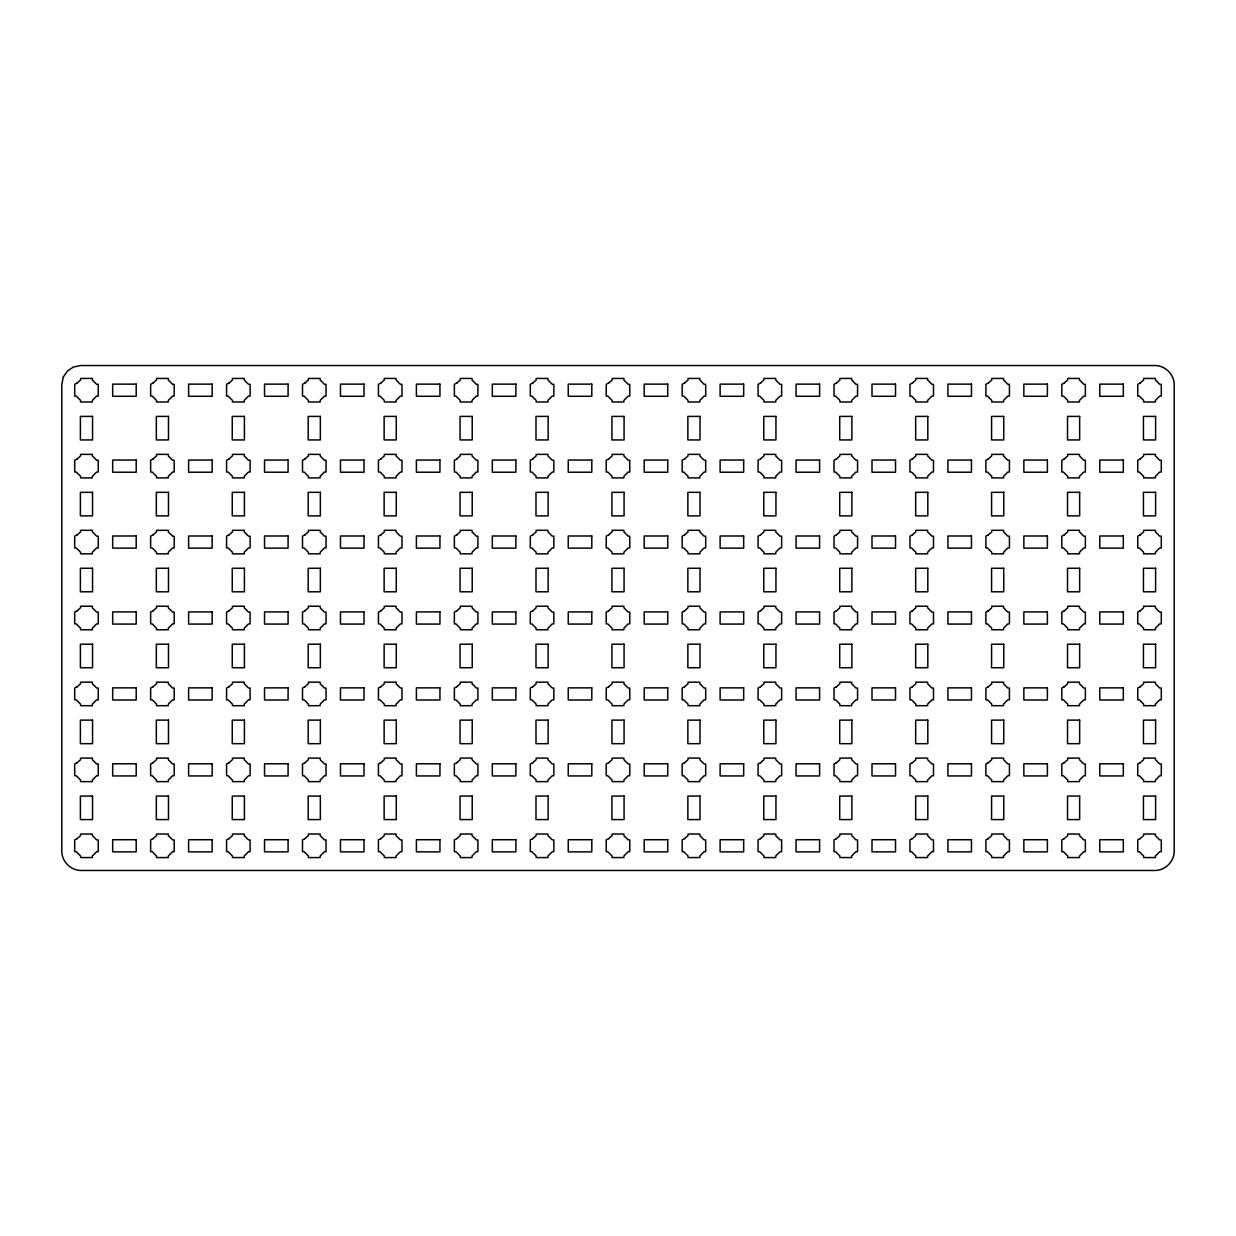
<?xml version="1.0" encoding="UTF-8"?>
<svg xmlns="http://www.w3.org/2000/svg" width="1236" height="1236" viewBox="0 0 1236 1236"><rect width="100%" height="100%" fill="white"/><g stroke="black" fill="none" stroke-linecap="round" stroke-linejoin="round"><path stroke-width="1.5" d="M63.299 377.119L61.8 384.504L61.8 851.496C62.001 861.693 70.576 870.268 80.788 870.468L1155.212 870.468C1165.424 870.268 1173.999 861.693 1174.2 851.496L1174.2 384.504C1173.999 374.307 1165.424 365.732 1155.212 365.532L80.788 365.532L73.388 367.015L67.362 371.094L63.299 377.119M77.142 383.036L74.701 384.319L74.701 396.092L76.277 396.092L80.587 400.402L80.587 401.978L92.36 401.978L92.36 400.402L96.671 396.092L98.247 396.092L98.247 384.319L96.671 384.319L92.36 380.008L92.36 378.432L80.587 378.432L80.587 380.008L77.142 383.036M77.142 458.973L74.701 460.255L74.701 472.028L76.277 472.028L80.587 476.323L80.587 477.899L92.36 477.899L92.36 476.323L96.671 472.028L98.247 472.028L98.247 460.255L96.671 460.255L92.36 455.945L92.36 454.369L80.587 454.369L80.587 455.945L77.142 458.973M153.079 383.036L150.637 384.319L150.637 396.092L152.213 396.092L156.524 400.402L156.524 401.978L168.297 401.978L168.297 400.402L172.607 396.092L174.183 396.092L174.183 384.319L172.607 384.319L168.297 380.008L168.297 378.432L156.524 378.432L156.524 380.008L153.079 383.036M77.142 534.894L74.701 536.177L74.701 547.95L76.277 547.95L80.587 552.26L80.587 553.836L92.36 553.836L92.36 552.26L96.671 547.95L98.247 547.95L98.247 536.177L96.671 536.177L92.36 531.882L92.36 530.306L80.587 530.306L80.587 531.882L77.142 534.894M153.079 458.973L150.637 460.255L150.637 472.028L152.213 472.028L156.524 476.323L156.524 477.899L168.297 477.899L168.297 476.323L172.607 472.028L174.183 472.028L174.183 460.255L172.607 460.255L168.297 455.945L168.297 454.369L156.524 454.369L156.524 455.945L153.079 458.973M229 383.036L226.574 384.319L226.574 396.092L228.15 396.092L232.461 400.402L232.461 401.978L244.234 401.978L244.234 400.402L248.529 396.092L250.105 396.092L250.105 384.319L248.529 384.319L244.234 380.008L244.234 378.432L232.461 378.432L232.461 380.008L229 383.036M77.142 610.831L74.701 612.114L74.701 623.886L76.277 623.886L80.587 628.197L80.587 629.773L92.36 629.773L92.36 628.197L96.671 623.886L98.247 623.886L98.247 612.114L96.671 612.114L92.36 607.803L92.36 606.227L80.587 606.227L80.587 607.803L77.142 610.831M153.079 534.894L150.637 536.177L150.637 547.95L152.213 547.95L156.524 552.26L156.524 553.836L168.297 553.836L168.297 552.26L172.607 547.95L174.183 547.95L174.183 536.177L172.607 536.177L168.297 531.882L168.297 530.306L156.524 530.306L156.524 531.882L153.079 534.894M229 458.973L226.574 460.255L226.574 472.028L228.15 472.028L232.461 476.323L232.461 477.899L244.234 477.899L244.234 476.323L248.529 472.028L250.105 472.028L250.105 460.255L248.529 460.255L244.234 455.945L244.234 454.369L232.461 454.369L232.461 455.945L229 458.973M77.142 686.768L74.701 688.05L74.701 699.823L76.277 699.823L80.587 704.118L80.587 705.694L92.36 705.694L92.36 704.118L96.671 699.823L98.247 699.823L98.247 688.05L96.671 688.05L92.36 683.74L92.36 682.164L80.587 682.164L80.587 683.74L77.142 686.768M304.937 383.036L302.511 384.319L302.511 396.092L304.071 396.092L308.382 400.402L308.382 401.978L320.155 401.978L320.155 400.402L324.465 396.092L326.041 396.092L326.041 384.319L324.465 384.319L320.155 380.008L320.155 378.432L308.382 378.432L308.382 380.008L304.937 383.036M153.079 610.831L150.637 612.114L150.637 623.886L152.213 623.886L156.524 628.197L156.524 629.773L168.297 629.773L168.297 628.197L172.607 623.886L174.183 623.886L174.183 612.114L172.607 612.114L168.297 607.803L168.297 606.227L156.524 606.227L156.524 607.803L153.079 610.831M229 534.894L226.574 536.177L226.574 547.95L228.15 547.95L232.461 552.26L232.461 553.836L244.234 553.836L244.234 552.26L248.529 547.95L250.105 547.95L250.105 536.177L248.529 536.177L244.234 531.882L244.234 530.306L232.461 530.306L232.461 531.882L229 534.894M77.142 762.705L74.701 763.972L74.701 775.745L76.277 775.745L80.587 780.055L80.587 781.631L92.36 781.631L92.36 780.055L96.671 775.745L98.247 775.745L98.247 763.972L96.671 763.972L92.36 759.676L92.36 758.101L80.587 758.101L80.587 759.676L77.142 762.705M304.937 458.973L302.511 460.255L302.511 472.028L304.071 472.028L308.382 476.323L308.382 477.899L320.155 477.899L320.155 476.323L324.465 472.028L326.041 472.028L326.041 460.255L324.465 460.255L320.155 455.945L320.155 454.369L308.382 454.369L308.382 455.945L304.937 458.973M153.079 686.768L150.637 688.05L150.637 699.823L152.213 699.823L156.524 704.118L156.524 705.694L168.297 705.694L168.297 704.118L172.607 699.823L174.183 699.823L174.183 688.05L172.607 688.05L168.297 683.74L168.297 682.164L156.524 682.164L156.524 683.74L153.079 686.768M380.873 383.036L378.432 384.319L378.432 396.092L380.008 396.092L384.319 400.402L384.319 401.978L396.092 401.978L396.092 400.402L400.402 396.092L401.978 396.092L401.978 384.319L400.402 384.319L396.092 380.008L396.092 378.432L384.319 378.432L384.319 380.008L380.873 383.036M229 610.831L226.574 612.114L226.574 623.886L228.15 623.886L232.461 628.197L232.461 629.773L244.234 629.773L244.234 628.197L248.529 623.886L250.105 623.886L250.105 612.114L248.529 612.114L244.234 607.803L244.234 606.227L232.461 606.227L232.461 607.803L229 610.831M77.142 838.626L74.701 839.908L74.701 851.681L76.277 851.681L80.587 855.992L80.587 857.568L92.36 857.568L92.36 855.992L96.671 851.681L98.247 851.681L98.247 839.908L96.671 839.908L92.36 835.598L92.36 834.022L80.587 834.022L80.587 835.598L77.142 838.626M304.937 534.894L302.511 536.177L302.511 547.95L304.071 547.95L308.382 552.26L308.382 553.836L320.155 553.836L320.155 552.26L324.465 547.95L326.041 547.95L326.041 536.177L324.465 536.177L320.155 531.882L320.155 530.306L308.382 530.306L308.382 531.882L304.937 534.894M153.079 762.705L150.637 763.972L150.637 775.745L152.213 775.745L156.524 780.055L156.524 781.631L168.297 781.631L168.297 780.055L172.607 775.745L174.183 775.745L174.183 763.972L172.607 763.972L168.297 759.676L168.297 758.101L156.524 758.101L156.524 759.676L153.079 762.705M380.873 458.973L378.432 460.255L378.432 472.028L380.008 472.028L384.319 476.323L384.319 477.899L396.092 477.899L396.092 476.323L400.402 472.028L401.978 472.028L401.978 460.255L400.402 460.255L396.092 455.945L396.092 454.369L384.319 454.369L384.319 455.945L380.873 458.973M229 686.768L226.574 688.05L226.574 699.823L228.15 699.823L232.461 704.118L232.461 705.694L244.234 705.694L244.234 704.118L248.529 699.823L250.105 699.823L250.105 688.05L248.529 688.05L244.234 683.74L244.234 682.164L232.461 682.164L232.461 683.74L229 686.768M456.795 383.036L454.369 384.319L454.369 396.092L455.945 396.092L460.255 400.402L460.255 401.978L472.028 401.978L472.028 400.402L476.323 396.092L477.899 396.092L477.899 384.319L476.323 384.319L472.028 380.008L472.028 378.432L460.255 378.432L460.255 380.008L456.795 383.036M304.937 610.831L302.511 612.114L302.511 623.886L304.071 623.886L308.382 628.197L308.382 629.773L320.155 629.773L320.155 628.197L324.465 623.886L326.041 623.886L326.041 612.114L324.465 612.114L320.155 607.803L320.155 606.227L308.382 606.227L308.382 607.803L304.937 610.831M153.079 838.626L150.637 839.908L150.637 851.681L152.213 851.681L156.524 855.992L156.524 857.568L168.297 857.568L168.297 855.992L172.607 851.681L174.183 851.681L174.183 839.908L172.607 839.908L168.297 835.598L168.297 834.022L156.524 834.022L156.524 835.598L153.079 838.626M380.873 534.894L378.432 536.177L378.432 547.95L380.008 547.95L384.319 552.26L384.319 553.836L396.092 553.836L396.092 552.26L400.402 547.95L401.978 547.95L401.978 536.177L400.402 536.177L396.092 531.882L396.092 530.306L384.319 530.306L384.319 531.882L380.873 534.894M229 762.705L226.574 763.972L226.574 775.745L228.15 775.745L232.461 780.055L232.461 781.631L244.234 781.631L244.234 780.055L248.529 775.745L250.105 775.745L250.105 763.972L248.529 763.972L244.234 759.676L244.234 758.101L232.461 758.101L232.461 759.676L229 762.705M456.795 458.973L454.369 460.255L454.369 472.028L455.945 472.028L460.255 476.323L460.255 477.899L472.028 477.899L472.028 476.323L476.323 472.028L477.899 472.028L477.899 460.255L476.323 460.255L472.028 455.945L472.028 454.369L460.255 454.369L460.255 455.945L456.795 458.973M304.937 686.768L302.511 688.05L302.511 699.823L304.071 699.823L308.382 704.118L308.382 705.694L320.155 705.694L320.155 704.118L324.465 699.823L326.041 699.823L326.041 688.05L324.465 688.05L320.155 683.74L320.155 682.164L308.382 682.164L308.382 683.74L304.937 686.768M532.731 383.036L530.306 384.319L530.306 396.092L531.882 396.092L536.177 400.402L536.177 401.978L547.95 401.978L547.95 400.402L552.26 396.092L553.836 396.092L553.836 384.319L552.26 384.319L547.95 380.008L547.95 378.432L536.177 378.432L536.177 380.008L532.731 383.036M380.873 610.831L378.432 612.114L378.432 623.886L380.008 623.886L384.319 628.197L384.319 629.773L396.092 629.773L396.092 628.197L400.402 623.886L401.978 623.886L401.978 612.114L400.402 612.114L396.092 607.803L396.092 606.227L384.319 606.227L384.319 607.803L380.873 610.831M229 838.626L226.574 839.908L226.574 851.681L228.15 851.681L232.461 855.992L232.461 857.568L244.234 857.568L244.234 855.992L248.529 851.681L250.105 851.681L250.105 839.908L248.529 839.908L244.234 835.598L244.234 834.022L232.461 834.022L232.461 835.598L229 838.626M456.795 534.894L454.369 536.177L454.369 547.95L455.945 547.95L460.255 552.26L460.255 553.836L472.028 553.836L472.028 552.26L476.323 547.95L477.899 547.95L477.899 536.177L476.323 536.177L472.028 531.882L472.028 530.306L460.255 530.306L460.255 531.882L456.795 534.894M304.937 762.705L302.511 763.972L302.511 775.745L304.071 775.745L308.382 780.055L308.382 781.631L320.155 781.631L320.155 780.055L324.465 775.745L326.041 775.745L326.041 763.972L324.465 763.972L320.155 759.676L320.155 758.101L308.382 758.101L308.382 759.676L304.937 762.705M532.731 458.973L530.306 460.255L530.306 472.028L531.882 472.028L536.177 476.323L536.177 477.899L547.95 477.899L547.95 476.323L552.26 472.028L553.836 472.028L553.836 460.255L552.26 460.255L547.95 455.945L547.95 454.369L536.177 454.369L536.177 455.945L532.731 458.973M380.873 686.768L378.432 688.05L378.432 699.823L380.008 699.823L384.319 704.118L384.319 705.694L396.092 705.694L396.092 704.118L400.402 699.823L401.978 699.823L401.978 688.05L400.402 688.05L396.092 683.74L396.092 682.164L384.319 682.164L384.319 683.74L380.873 686.768M608.668 383.036L606.227 384.319L606.227 396.092L607.803 396.092L612.114 400.402L612.114 401.978L623.886 401.978L623.886 400.402L628.197 396.092L629.773 396.092L629.773 384.319L628.197 384.319L623.886 380.008L623.886 378.432L612.114 378.432L612.114 380.008L608.668 383.036M456.795 610.831L454.369 612.114L454.369 623.886L455.945 623.886L460.255 628.197L460.255 629.773L472.028 629.773L472.028 628.197L476.323 623.886L477.899 623.886L477.899 612.114L476.323 612.114L472.028 607.803L472.028 606.227L460.255 606.227L460.255 607.803L456.795 610.831M304.937 838.626L302.511 839.908L302.511 851.681L304.071 851.681L308.382 855.992L308.382 857.568L320.155 857.568L320.155 855.992L324.465 851.681L326.041 851.681L326.041 839.908L324.465 839.908L320.155 835.598L320.155 834.022L308.382 834.022L308.382 835.598L304.937 838.626M532.731 534.894L530.306 536.177L530.306 547.95L531.882 547.95L536.177 552.26L536.177 553.836L547.95 553.836L547.95 552.26L552.26 547.95L553.836 547.95L553.836 536.177L552.26 536.177L547.95 531.882L547.95 530.306L536.177 530.306L536.177 531.882L532.731 534.894M380.873 762.705L378.432 763.972L378.432 775.745L380.008 775.745L384.319 780.055L384.319 781.631L396.092 781.631L396.092 780.055L400.402 775.745L401.978 775.745L401.978 763.972L400.402 763.972L396.092 759.676L396.092 758.101L384.319 758.101L384.319 759.676L380.873 762.705M608.668 458.973L606.227 460.255L606.227 472.028L607.803 472.028L612.114 476.323L612.114 477.899L623.886 477.899L623.886 476.323L628.197 472.028L629.773 472.028L629.773 460.255L628.197 460.255L623.886 455.945L623.886 454.369L612.114 454.369L612.114 455.945L608.668 458.973M456.795 686.768L454.369 688.05L454.369 699.823L455.945 699.823L460.255 704.118L460.255 705.694L472.028 705.694L472.028 704.118L476.323 699.823L477.899 699.823L477.899 688.05L476.323 688.05L472.028 683.74L472.028 682.164L460.255 682.164L460.255 683.74L456.795 686.768M684.59 383.036L682.164 384.319L682.164 396.092L683.74 396.092L688.05 400.402L688.05 401.978L699.823 401.978L699.823 400.402L704.118 396.092L705.694 396.092L705.694 384.319L704.118 384.319L699.823 380.008L699.823 378.432L688.05 378.432L688.05 380.008L684.59 383.036M532.731 610.831L530.306 612.114L530.306 623.886L531.882 623.886L536.177 628.197L536.177 629.773L547.95 629.773L547.95 628.197L552.26 623.886L553.836 623.886L553.836 612.114L552.26 612.114L547.95 607.803L547.95 606.227L536.177 606.227L536.177 607.803L532.731 610.831M380.873 838.626L378.432 839.908L378.432 851.681L380.008 851.681L384.319 855.992L384.319 857.568L396.092 857.568L396.092 855.992L400.402 851.681L401.978 851.681L401.978 839.908L400.402 839.908L396.092 835.598L396.092 834.022L384.319 834.022L384.319 835.598L380.873 838.626M608.668 534.894L606.227 536.177L606.227 547.95L607.803 547.95L612.114 552.26L612.114 553.836L623.886 553.836L623.886 552.26L628.197 547.95L629.773 547.95L629.773 536.177L628.197 536.177L623.886 531.882L623.886 530.306L612.114 530.306L612.114 531.882L608.668 534.894M456.795 762.705L454.369 763.972L454.369 775.745L455.945 775.745L460.255 780.055L460.255 781.631L472.028 781.631L472.028 780.055L476.323 775.745L477.899 775.745L477.899 763.972L476.323 763.972L472.028 759.676L472.028 758.101L460.255 758.101L460.255 759.676L456.795 762.705M684.59 458.973L682.164 460.255L682.164 472.028L683.74 472.028L688.05 476.323L688.05 477.899L699.823 477.899L699.823 476.323L704.118 472.028L705.694 472.028L705.694 460.255L704.118 460.255L699.823 455.945L699.823 454.369L688.05 454.369L688.05 455.945L684.59 458.973M532.731 686.768L530.306 688.05L530.306 699.823L531.882 699.823L536.177 704.118L536.177 705.694L547.95 705.694L547.95 704.118L552.26 699.823L553.836 699.823L553.836 688.05L552.26 688.05L547.95 683.74L547.95 682.164L536.177 682.164L536.177 683.74L532.731 686.768M760.526 383.036L758.101 384.319L758.101 396.092L759.676 396.092L763.972 400.402L763.972 401.978L775.745 401.978L775.745 400.402L780.055 396.092L781.631 396.092L781.631 384.319L780.055 384.319L775.745 380.008L775.745 378.432L763.972 378.432L763.972 380.008L760.526 383.036M608.668 610.831L606.227 612.114L606.227 623.886L607.803 623.886L612.114 628.197L612.114 629.773L623.886 629.773L623.886 628.197L628.197 623.886L629.773 623.886L629.773 612.114L628.197 612.114L623.886 607.803L623.886 606.227L612.114 606.227L612.114 607.803L608.668 610.831M456.795 838.626L454.369 839.908L454.369 851.681L455.945 851.681L460.255 855.992L460.255 857.568L472.028 857.568L472.028 855.992L476.323 851.681L477.899 851.681L477.899 839.908L476.323 839.908L472.028 835.598L472.028 834.022L460.255 834.022L460.255 835.598L456.795 838.626M684.59 534.894L682.164 536.177L682.164 547.95L683.74 547.95L688.05 552.26L688.05 553.836L699.823 553.836L699.823 552.26L704.118 547.95L705.694 547.95L705.694 536.177L704.118 536.177L699.823 531.882L699.823 530.306L688.05 530.306L688.05 531.882L684.59 534.894M532.731 762.705L530.306 763.972L530.306 775.745L531.882 775.745L536.177 780.055L536.177 781.631L547.95 781.631L547.95 780.055L552.26 775.745L553.836 775.745L553.836 763.972L552.26 763.972L547.95 759.676L547.95 758.101L536.177 758.101L536.177 759.676L532.731 762.705M760.526 458.973L758.101 460.255L758.101 472.028L759.676 472.028L763.972 476.323L763.972 477.899L775.745 477.899L775.745 476.323L780.055 472.028L781.631 472.028L781.631 460.255L780.055 460.255L775.745 455.945L775.745 454.369L763.972 454.369L763.972 455.945L760.526 458.973M608.668 686.768L606.227 688.05L606.227 699.823L607.803 699.823L612.114 704.118L612.114 705.694L623.886 705.694L623.886 704.118L628.197 699.823L629.773 699.823L629.773 688.05L628.197 688.05L623.886 683.74L623.886 682.164L612.114 682.164L612.114 683.74L608.668 686.768M836.463 383.036L834.022 384.319L834.022 396.092L835.598 396.092L839.908 400.402L839.908 401.978L851.681 401.978L851.681 400.402L855.992 396.092L857.568 396.092L857.568 384.319L855.992 384.319L851.681 380.008L851.681 378.432L839.908 378.432L839.908 380.008L836.463 383.036M684.59 610.831L682.164 612.114L682.164 623.886L683.74 623.886L688.05 628.197L688.05 629.773L699.823 629.773L699.823 628.197L704.118 623.886L705.694 623.886L705.694 612.114L704.118 612.114L699.823 607.803L699.823 606.227L688.05 606.227L688.05 607.803L684.59 610.831M532.731 838.626L530.306 839.908L530.306 851.681L531.882 851.681L536.177 855.992L536.177 857.568L547.95 857.568L547.95 855.992L552.26 851.681L553.836 851.681L553.836 839.908L552.26 839.908L547.95 835.598L547.95 834.022L536.177 834.022L536.177 835.598L532.731 838.626M760.526 534.894L758.101 536.177L758.101 547.95L759.676 547.95L763.972 552.26L763.972 553.836L775.745 553.836L775.745 552.26L780.055 547.95L781.631 547.95L781.631 536.177L780.055 536.177L775.745 531.882L775.745 530.306L763.972 530.306L763.972 531.882L760.526 534.894M608.668 762.705L606.227 763.972L606.227 775.745L607.803 775.745L612.114 780.055L612.114 781.631L623.886 781.631L623.886 780.055L628.197 775.745L629.773 775.745L629.773 763.972L628.197 763.972L623.886 759.676L623.886 758.101L612.114 758.101L612.114 759.676L608.668 762.705M836.463 458.973L834.022 460.255L834.022 472.028L835.598 472.028L839.908 476.323L839.908 477.899L851.681 477.899L851.681 476.323L855.992 472.028L857.568 472.028L857.568 460.255L855.992 460.255L851.681 455.945L851.681 454.369L839.908 454.369L839.908 455.945L836.463 458.973M684.59 686.768L682.164 688.05L682.164 699.823L683.74 699.823L688.05 704.118L688.05 705.694L699.823 705.694L699.823 704.118L704.118 699.823L705.694 699.823L705.694 688.05L704.118 688.05L699.823 683.74L699.823 682.164L688.05 682.164L688.05 683.74L684.59 686.768M912.384 383.036L909.959 384.319L909.959 396.092L911.535 396.092L915.845 400.402L915.845 401.978L927.618 401.978L927.618 400.402L931.929 396.092L933.489 396.092L933.489 384.319L931.929 384.319L927.618 380.008L927.618 378.432L915.845 378.432L915.845 380.008L912.384 383.036M760.526 610.831L758.101 612.114L758.101 623.886L759.676 623.886L763.972 628.197L763.972 629.773L775.745 629.773L775.745 628.197L780.055 623.886L781.631 623.886L781.631 612.114L780.055 612.114L775.745 607.803L775.745 606.227L763.972 606.227L763.972 607.803L760.526 610.831M608.668 838.626L606.227 839.908L606.227 851.681L607.803 851.681L612.114 855.992L612.114 857.568L623.886 857.568L623.886 855.992L628.197 851.681L629.773 851.681L629.773 839.908L628.197 839.908L623.886 835.598L623.886 834.022L612.114 834.022L612.114 835.598L608.668 838.626M836.463 534.894L834.022 536.177L834.022 547.95L835.598 547.95L839.908 552.26L839.908 553.836L851.681 553.836L851.681 552.26L855.992 547.95L857.568 547.95L857.568 536.177L855.992 536.177L851.681 531.882L851.681 530.306L839.908 530.306L839.908 531.882L836.463 534.894M684.59 762.705L682.164 763.972L682.164 775.745L683.74 775.745L688.05 780.055L688.05 781.631L699.823 781.631L699.823 780.055L704.118 775.745L705.694 775.745L705.694 763.972L704.118 763.972L699.823 759.676L699.823 758.101L688.05 758.101L688.05 759.676L684.59 762.705M912.384 458.973L909.959 460.255L909.959 472.028L911.535 472.028L915.845 476.323L915.845 477.899L927.618 477.899L927.618 476.323L931.929 472.028L933.489 472.028L933.489 460.255L931.929 460.255L927.618 455.945L927.618 454.369L915.845 454.369L915.845 455.945L912.384 458.973M760.526 686.768L758.101 688.05L758.101 699.823L759.676 699.823L763.972 704.118L763.972 705.694L775.745 705.694L775.745 704.118L780.055 699.823L781.631 699.823L781.631 688.05L780.055 688.05L775.745 683.74L775.745 682.164L763.972 682.164L763.972 683.74L760.526 686.768M988.321 383.036L985.895 384.319L985.895 396.092L987.471 396.092L991.766 400.402L991.766 401.978L1003.539 401.978L1003.539 400.402L1007.85 396.092L1009.426 396.092L1009.426 384.319L1007.85 384.319L1003.539 380.008L1003.539 378.432L991.766 378.432L991.766 380.008L988.321 383.036M836.463 610.831L834.022 612.114L834.022 623.886L835.598 623.886L839.908 628.197L839.908 629.773L851.681 629.773L851.681 628.197L855.992 623.886L857.568 623.886L857.568 612.114L855.992 612.114L851.681 607.803L851.681 606.227L839.908 606.227L839.908 607.803L836.463 610.831M684.59 838.626L682.164 839.908L682.164 851.681L683.74 851.681L688.05 855.992L688.05 857.568L699.823 857.568L699.823 855.992L704.118 851.681L705.694 851.681L705.694 839.908L704.118 839.908L699.823 835.598L699.823 834.022L688.05 834.022L688.05 835.598L684.59 838.626M912.384 534.894L909.959 536.177L909.959 547.95L911.535 547.95L915.845 552.26L915.845 553.836L927.618 553.836L927.618 552.26L931.929 547.95L933.489 547.95L933.489 536.177L931.929 536.177L927.618 531.882L927.618 530.306L915.845 530.306L915.845 531.882L912.384 534.894M760.526 762.705L758.101 763.972L758.101 775.745L759.676 775.745L763.972 780.055L763.972 781.631L775.745 781.631L775.745 780.055L780.055 775.745L781.631 775.745L781.631 763.972L780.055 763.972L775.745 759.676L775.745 758.101L763.972 758.101L763.972 759.676L760.526 762.705M988.321 458.973L985.895 460.255L985.895 472.028L987.471 472.028L991.766 476.323L991.766 477.899L1003.539 477.899L1003.539 476.323L1007.85 472.028L1009.426 472.028L1009.426 460.255L1007.85 460.255L1003.539 455.945L1003.539 454.369L991.766 454.369L991.766 455.945L988.321 458.973M836.463 686.768L834.022 688.05L834.022 699.823L835.598 699.823L839.908 704.118L839.908 705.694L851.681 705.694L851.681 704.118L855.992 699.823L857.568 699.823L857.568 688.05L855.992 688.05L851.681 683.74L851.681 682.164L839.908 682.164L839.908 683.74L836.463 686.768M1064.258 383.036L1061.817 384.319L1061.817 396.092L1063.393 396.092L1067.703 400.402L1067.703 401.978L1079.476 401.978L1079.476 400.402L1083.787 396.092L1085.362 396.092L1085.362 384.319L1083.787 384.319L1079.476 380.008L1079.476 378.432L1067.703 378.432L1067.703 380.008L1064.258 383.036M912.384 610.831L909.959 612.114L909.959 623.886L911.535 623.886L915.845 628.197L915.845 629.773L927.618 629.773L927.618 628.197L931.929 623.886L933.489 623.886L933.489 612.114L931.929 612.114L927.618 607.803L927.618 606.227L915.845 606.227L915.845 607.803L912.384 610.831M760.526 838.626L758.101 839.908L758.101 851.681L759.676 851.681L763.972 855.992L763.972 857.568L775.745 857.568L775.745 855.992L780.055 851.681L781.631 851.681L781.631 839.908L780.055 839.908L775.745 835.598L775.745 834.022L763.972 834.022L763.972 835.598L760.526 838.626M988.321 534.894L985.895 536.177L985.895 547.95L987.471 547.95L991.766 552.26L991.766 553.836L1003.539 553.836L1003.539 552.26L1007.85 547.95L1009.426 547.95L1009.426 536.177L1007.85 536.177L1003.539 531.882L1003.539 530.306L991.766 530.306L991.766 531.882L988.321 534.894M836.463 762.705L834.022 763.972L834.022 775.745L835.598 775.745L839.908 780.055L839.908 781.631L851.681 781.631L851.681 780.055L855.992 775.745L857.568 775.745L857.568 763.972L855.992 763.972L851.681 759.676L851.681 758.101L839.908 758.101L839.908 759.676L836.463 762.705M1064.258 458.973L1061.817 460.255L1061.817 472.028L1063.393 472.028L1067.703 476.323L1067.703 477.899L1079.476 477.899L1079.476 476.323L1083.787 472.028L1085.362 472.028L1085.362 460.255L1083.787 460.255L1079.476 455.945L1079.476 454.369L1067.703 454.369L1067.703 455.945L1064.258 458.973M912.384 686.768L909.959 688.05L909.959 699.823L911.535 699.823L915.845 704.118L915.845 705.694L927.618 705.694L927.618 704.118L931.929 699.823L933.489 699.823L933.489 688.05L931.929 688.05L927.618 683.74L927.618 682.164L915.845 682.164L915.845 683.74L912.384 686.768M1140.179 383.036L1137.753 384.319L1137.753 396.092L1139.329 396.092L1143.64 400.402L1143.64 401.978L1155.413 401.978L1155.413 400.402L1159.723 396.092L1161.299 396.092L1161.299 384.319L1159.723 384.319L1155.413 380.008L1155.413 378.432L1143.64 378.432L1143.64 380.008L1140.179 383.036M988.321 610.831L985.895 612.114L985.895 623.886L987.471 623.886L991.766 628.197L991.766 629.773L1003.539 629.773L1003.539 628.197L1007.85 623.886L1009.426 623.886L1009.426 612.114L1007.85 612.114L1003.539 607.803L1003.539 606.227L991.766 606.227L991.766 607.803L988.321 610.831M836.463 838.626L834.022 839.908L834.022 851.681L835.598 851.681L839.908 855.992L839.908 857.568L851.681 857.568L851.681 855.992L855.992 851.681L857.568 851.681L857.568 839.908L855.992 839.908L851.681 835.598L851.681 834.022L839.908 834.022L839.908 835.598L836.463 838.626M1064.258 534.894L1061.817 536.177L1061.817 547.95L1063.393 547.95L1067.703 552.26L1067.703 553.836L1079.476 553.836L1079.476 552.26L1083.787 547.95L1085.362 547.95L1085.362 536.177L1083.787 536.177L1079.476 531.882L1079.476 530.306L1067.703 530.306L1067.703 531.882L1064.258 534.894M912.384 762.705L909.959 763.972L909.959 775.745L911.535 775.745L915.845 780.055L915.845 781.631L927.618 781.631L927.618 780.055L931.929 775.745L933.489 775.745L933.489 763.972L931.929 763.972L927.618 759.676L927.618 758.101L915.845 758.101L915.845 759.676L912.384 762.705M1140.179 458.973L1137.753 460.255L1137.753 472.028L1139.329 472.028L1143.64 476.323L1143.64 477.899L1155.413 477.899L1155.413 476.323L1159.723 472.028L1161.299 472.028L1161.299 460.255L1159.723 460.255L1155.413 455.945L1155.413 454.369L1143.64 454.369L1143.64 455.945L1140.179 458.973M988.321 686.768L985.895 688.05L985.895 699.823L987.471 699.823L991.766 704.118L991.766 705.694L1003.539 705.694L1003.539 704.118L1007.85 699.823L1009.426 699.823L1009.426 688.05L1007.85 688.05L1003.539 683.74L1003.539 682.164L991.766 682.164L991.766 683.74L988.321 686.768M1064.258 610.831L1061.817 612.114L1061.817 623.886L1063.393 623.886L1067.703 628.197L1067.703 629.773L1079.476 629.773L1079.476 628.197L1083.787 623.886L1085.362 623.886L1085.362 612.114L1083.787 612.114L1079.476 607.803L1079.476 606.227L1067.703 606.227L1067.703 607.803L1064.258 610.831M912.384 838.626L909.959 839.908L909.959 851.681L911.535 851.681L915.845 855.992L915.845 857.568L927.618 857.568L927.618 855.992L931.929 851.681L933.489 851.681L933.489 839.908L931.929 839.908L927.618 835.598L927.618 834.022L915.845 834.022L915.845 835.598L912.384 838.626M1140.179 534.894L1137.753 536.177L1137.753 547.95L1139.329 547.95L1143.64 552.26L1143.64 553.836L1155.413 553.836L1155.413 552.26L1159.723 547.95L1161.299 547.95L1161.299 536.177L1159.723 536.177L1155.413 531.882L1155.413 530.306L1143.64 530.306L1143.64 531.882L1140.179 534.894M988.321 762.705L985.895 763.972L985.895 775.745L987.471 775.745L991.766 780.055L991.766 781.631L1003.539 781.631L1003.539 780.055L1007.85 775.745L1009.426 775.745L1009.426 763.972L1007.85 763.972L1003.539 759.676L1003.539 758.101L991.766 758.101L991.766 759.676L988.321 762.705M1064.258 686.768L1061.817 688.05L1061.817 699.823L1063.393 699.823L1067.703 704.118L1067.703 705.694L1079.476 705.694L1079.476 704.118L1083.787 699.823L1085.362 699.823L1085.362 688.05L1083.787 688.05L1079.476 683.74L1079.476 682.164L1067.703 682.164L1067.703 683.74L1064.258 686.768M1140.179 610.831L1137.753 612.114L1137.753 623.886L1139.329 623.886L1143.64 628.197L1143.64 629.773L1155.413 629.773L1155.413 628.197L1159.723 623.886L1161.299 623.886L1161.299 612.114L1159.723 612.114L1155.413 607.803L1155.413 606.227L1143.64 606.227L1143.64 607.803L1140.179 610.831M988.321 838.626L985.895 839.908L985.895 851.681L987.471 851.681L991.766 855.992L991.766 857.568L1003.539 857.568L1003.539 855.992L1007.85 851.681L1009.426 851.681L1009.426 839.908L1007.85 839.908L1003.539 835.598L1003.539 834.022L991.766 834.022L991.766 835.598L988.321 838.626M1064.258 762.705L1061.817 763.972L1061.817 775.745L1063.393 775.745L1067.703 780.055L1067.703 781.631L1079.476 781.631L1079.476 780.055L1083.787 775.745L1085.362 775.745L1085.362 763.972L1083.787 763.972L1079.476 759.676L1079.476 758.101L1067.703 758.101L1067.703 759.676L1064.258 762.705M1140.179 686.768L1137.753 688.05L1137.753 699.823L1139.329 699.823L1143.64 704.118L1143.64 705.694L1155.413 705.694L1155.413 704.118L1159.723 699.823L1161.299 699.823L1161.299 688.05L1159.723 688.05L1155.413 683.74L1155.413 682.164L1143.64 682.164L1143.64 683.74L1140.179 686.768M1064.258 838.626L1061.817 839.908L1061.817 851.681L1063.393 851.681L1067.703 855.992L1067.703 857.568L1079.476 857.568L1079.476 855.992L1083.787 851.681L1085.362 851.681L1085.362 839.908L1083.787 839.908L1079.476 835.598L1079.476 834.022L1067.703 834.022L1067.703 835.598L1064.258 838.626M1140.179 762.705L1137.753 763.972L1137.753 775.745L1139.329 775.745L1143.64 780.055L1143.64 781.631L1155.413 781.631L1155.413 780.055L1159.723 775.745L1161.299 775.745L1161.299 763.972L1159.723 763.972L1155.413 759.676L1155.413 758.101L1143.64 758.101L1143.64 759.676L1140.179 762.705M1140.179 838.626L1137.753 839.908L1137.753 851.681L1139.329 851.681L1143.64 855.992L1143.64 857.568L1155.413 857.568L1155.413 855.992L1159.723 851.681L1161.299 851.681L1161.299 839.908L1159.723 839.908L1155.413 835.598L1155.413 834.022L1143.64 834.022L1143.64 835.598L1140.179 838.626M136.207 384.133L112.677 384.133L112.677 396.277L136.207 396.277L136.207 384.133M212.144 384.133L188.614 384.133L188.614 396.277L212.144 396.277L212.144 384.133M288.081 384.133L264.535 384.133L264.535 396.277L288.081 396.277L288.081 384.133M364.002 384.133L340.472 384.133L340.472 396.277L364.002 396.277L364.002 384.133M439.939 384.133L416.408 384.133L416.408 396.277L439.939 396.277L439.939 384.133M515.875 384.133L492.33 384.133L492.33 396.277L515.875 396.277L515.875 384.133M591.797 384.133L568.266 384.133L568.266 396.277L591.797 396.277L591.797 384.133M667.734 384.133L644.203 384.133L644.203 396.277L667.734 396.277L667.734 384.133M743.67 384.133L720.125 384.133L720.125 396.277L743.67 396.277L743.67 384.133M819.592 384.133L796.061 384.133L796.061 396.277L819.592 396.277L819.592 384.133M895.528 384.133L871.998 384.133L871.998 396.277L895.528 396.277L895.528 384.133M971.465 384.133L947.919 384.133L947.919 396.277L971.465 396.277L971.465 384.133M1047.386 384.133L1023.856 384.133L1023.856 396.277L1047.386 396.277L1047.386 384.133M1123.323 384.133L1099.793 384.133L1099.793 396.277L1123.323 396.277L1123.323 384.133M92.545 416.408L80.402 416.408L80.402 439.939L92.545 439.939L92.545 416.408M168.482 416.408L156.339 416.408L156.339 439.939L168.482 439.939L168.482 416.408M244.419 416.408L232.26 416.408L232.26 439.939L244.419 439.939L244.419 416.408M320.34 416.408L308.197 416.408L308.197 439.939L320.34 439.939L320.34 416.408M396.277 416.408L384.133 416.408L384.133 439.939L396.277 439.939L396.277 416.408M472.214 416.408L460.055 416.408L460.055 439.939L472.214 439.939L472.214 416.408M548.135 416.408L535.991 416.408L535.991 439.939L548.135 439.939L548.135 416.408M624.072 416.408L611.928 416.408L611.928 439.939L624.072 439.939L624.072 416.408M700.009 416.408L687.865 416.408L687.865 439.939L700.009 439.939L700.009 416.408M775.945 416.408L763.786 416.408L763.786 439.939L775.945 439.939L775.945 416.408M851.867 416.408L839.723 416.408L839.723 439.939L851.867 439.939L851.867 416.408M927.803 416.408L915.66 416.408L915.66 439.939L927.803 439.939L927.803 416.408M1003.74 416.408L991.581 416.408L991.581 439.939L1003.74 439.939L1003.74 416.408M1079.661 416.408L1067.518 416.408L1067.518 439.939L1079.661 439.939L1079.661 416.408M1155.598 416.408L1143.455 416.408L1143.455 439.939L1155.598 439.939L1155.598 416.408M136.207 460.055L112.677 460.055L112.677 472.214L136.207 472.214L136.207 460.055M212.144 460.055L188.614 460.055L188.614 472.214L212.144 472.214L212.144 460.055M288.081 460.055L264.535 460.055L264.535 472.214L288.081 472.214L288.081 460.055M364.002 460.055L340.472 460.055L340.472 472.214L364.002 472.214L364.002 460.055M439.939 460.055L416.408 460.055L416.408 472.214L439.939 472.214L439.939 460.055M515.875 460.055L492.33 460.055L492.33 472.214L515.875 472.214L515.875 460.055M591.797 460.055L568.266 460.055L568.266 472.214L591.797 472.214L591.797 460.055M667.734 460.055L644.203 460.055L644.203 472.214L667.734 472.214L667.734 460.055M743.67 460.055L720.125 460.055L720.125 472.214L743.67 472.214L743.67 460.055M819.592 460.055L796.061 460.055L796.061 472.214L819.592 472.214L819.592 460.055M895.528 460.055L871.998 460.055L871.998 472.214L895.528 472.214L895.528 460.055M971.465 460.055L947.919 460.055L947.919 472.214L971.465 472.214L971.465 460.055M1047.386 460.055L1023.856 460.055L1023.856 472.214L1047.386 472.214L1047.386 460.055M1123.323 460.055L1099.793 460.055L1099.793 472.214L1123.323 472.214L1123.323 460.055M92.545 492.33L80.402 492.33L80.402 515.875L92.545 515.875L92.545 492.33M168.482 492.33L156.339 492.33L156.339 515.875L168.482 515.875L168.482 492.33M244.419 492.33L232.26 492.33L232.26 515.875L244.419 515.875L244.419 492.33M320.34 492.33L308.197 492.33L308.197 515.875L320.34 515.875L320.34 492.33M396.277 492.33L384.133 492.33L384.133 515.875L396.277 515.875L396.277 492.33M472.214 492.33L460.055 492.33L460.055 515.875L472.214 515.875L472.214 492.33M548.135 492.33L535.991 492.33L535.991 515.875L548.135 515.875L548.135 492.33M624.072 492.33L611.928 492.33L611.928 515.875L624.072 515.875L624.072 492.33M700.009 492.33L687.865 492.33L687.865 515.875L700.009 515.875L700.009 492.33M775.945 492.33L763.786 492.33L763.786 515.875L775.945 515.875L775.945 492.33M851.867 492.33L839.723 492.33L839.723 515.875L851.867 515.875L851.867 492.33M927.803 492.33L915.66 492.33L915.66 515.875L927.803 515.875L927.803 492.33M1003.74 492.33L991.581 492.33L991.581 515.875L1003.74 515.875L1003.74 492.33M1079.661 492.33L1067.518 492.33L1067.518 515.875L1079.661 515.875L1079.661 492.33M1155.598 492.33L1143.455 492.33L1143.455 515.875L1155.598 515.875L1155.598 492.33M136.207 535.991L112.677 535.991L112.677 548.135L136.207 548.135L136.207 535.991M212.144 535.991L188.614 535.991L188.614 548.135L212.144 548.135L212.144 535.991M288.081 535.991L264.535 535.991L264.535 548.135L288.081 548.135L288.081 535.991M364.002 535.991L340.472 535.991L340.472 548.135L364.002 548.135L364.002 535.991M439.939 535.991L416.408 535.991L416.408 548.135L439.939 548.135L439.939 535.991M515.875 535.991L492.33 535.991L492.33 548.135L515.875 548.135L515.875 535.991M591.797 535.991L568.266 535.991L568.266 548.135L591.797 548.135L591.797 535.991M667.734 535.991L644.203 535.991L644.203 548.135L667.734 548.135L667.734 535.991M743.67 535.991L720.125 535.991L720.125 548.135L743.67 548.135L743.67 535.991M819.592 535.991L796.061 535.991L796.061 548.135L819.592 548.135L819.592 535.991M895.528 535.991L871.998 535.991L871.998 548.135L895.528 548.135L895.528 535.991M971.465 535.991L947.919 535.991L947.919 548.135L971.465 548.135L971.465 535.991M1047.386 535.991L1023.856 535.991L1023.856 548.135L1047.386 548.135L1047.386 535.991M1123.323 535.991L1099.793 535.991L1099.793 548.135L1123.323 548.135L1123.323 535.991M92.545 568.266L80.402 568.266L80.402 591.797L92.545 591.797L92.545 568.266M168.482 568.266L156.339 568.266L156.339 591.797L168.482 591.797L168.482 568.266M244.419 568.266L232.26 568.266L232.26 591.797L244.419 591.797L244.419 568.266M320.34 568.266L308.197 568.266L308.197 591.797L320.34 591.797L320.34 568.266M396.277 568.266L384.133 568.266L384.133 591.797L396.277 591.797L396.277 568.266M472.214 568.266L460.055 568.266L460.055 591.797L472.214 591.797L472.214 568.266M548.135 568.266L535.991 568.266L535.991 591.797L548.135 591.797L548.135 568.266M624.072 568.266L611.928 568.266L611.928 591.797L624.072 591.797L624.072 568.266M700.009 568.266L687.865 568.266L687.865 591.797L700.009 591.797L700.009 568.266M775.945 568.266L763.786 568.266L763.786 591.797L775.945 591.797L775.945 568.266M851.867 568.266L839.723 568.266L839.723 591.797L851.867 591.797L851.867 568.266M927.803 568.266L915.66 568.266L915.66 591.797L927.803 591.797L927.803 568.266M1003.74 568.266L991.581 568.266L991.581 591.797L1003.74 591.797L1003.74 568.266M1079.661 568.266L1067.518 568.266L1067.518 591.797L1079.661 591.797L1079.661 568.266M1155.598 568.266L1143.455 568.266L1143.455 591.797L1155.598 591.797L1155.598 568.266M136.207 611.928L112.677 611.928L112.677 624.072L136.207 624.072L136.207 611.928M212.144 611.928L188.614 611.928L188.614 624.072L212.144 624.072L212.144 611.928M288.081 611.928L264.535 611.928L264.535 624.072L288.081 624.072L288.081 611.928M364.002 611.928L340.472 611.928L340.472 624.072L364.002 624.072L364.002 611.928M439.939 611.928L416.408 611.928L416.408 624.072L439.939 624.072L439.939 611.928M515.875 611.928L492.33 611.928L492.33 624.072L515.875 624.072L515.875 611.928M591.797 611.928L568.266 611.928L568.266 624.072L591.797 624.072L591.797 611.928M667.734 611.928L644.203 611.928L644.203 624.072L667.734 624.072L667.734 611.928M743.67 611.928L720.125 611.928L720.125 624.072L743.67 624.072L743.67 611.928M819.592 611.928L796.061 611.928L796.061 624.072L819.592 624.072L819.592 611.928M895.528 611.928L871.998 611.928L871.998 624.072L895.528 624.072L895.528 611.928M971.465 611.928L947.919 611.928L947.919 624.072L971.465 624.072L971.465 611.928M1047.386 611.928L1023.856 611.928L1023.856 624.072L1047.386 624.072L1047.386 611.928M1123.323 611.928L1099.793 611.928L1099.793 624.072L1123.323 624.072L1123.323 611.928M92.545 644.203L80.402 644.203L80.402 667.734L92.545 667.734L92.545 644.203M168.482 644.203L156.339 644.203L156.339 667.734L168.482 667.734L168.482 644.203M244.419 644.203L232.26 644.203L232.26 667.734L244.419 667.734L244.419 644.203M320.34 644.203L308.197 644.203L308.197 667.734L320.34 667.734L320.34 644.203M396.277 644.203L384.133 644.203L384.133 667.734L396.277 667.734L396.277 644.203M472.214 644.203L460.055 644.203L460.055 667.734L472.214 667.734L472.214 644.203M548.135 644.203L535.991 644.203L535.991 667.734L548.135 667.734L548.135 644.203M624.072 644.203L611.928 644.203L611.928 667.734L624.072 667.734L624.072 644.203M700.009 644.203L687.865 644.203L687.865 667.734L700.009 667.734L700.009 644.203M775.945 644.203L763.786 644.203L763.786 667.734L775.945 667.734L775.945 644.203M851.867 644.203L839.723 644.203L839.723 667.734L851.867 667.734L851.867 644.203M927.803 644.203L915.66 644.203L915.66 667.734L927.803 667.734L927.803 644.203M1003.74 644.203L991.581 644.203L991.581 667.734L1003.74 667.734L1003.74 644.203M1079.661 644.203L1067.518 644.203L1067.518 667.734L1079.661 667.734L1079.661 644.203M1155.598 644.203L1143.455 644.203L1143.455 667.734L1155.598 667.734L1155.598 644.203M136.207 687.865L112.677 687.865L112.677 700.009L136.207 700.009L136.207 687.865M212.144 687.865L188.614 687.865L188.614 700.009L212.144 700.009L212.144 687.865M288.081 687.865L264.535 687.865L264.535 700.009L288.081 700.009L288.081 687.865M364.002 687.865L340.472 687.865L340.472 700.009L364.002 700.009L364.002 687.865M439.939 687.865L416.408 687.865L416.408 700.009L439.939 700.009L439.939 687.865M515.875 687.865L492.33 687.865L492.33 700.009L515.875 700.009L515.875 687.865M591.797 687.865L568.266 687.865L568.266 700.009L591.797 700.009L591.797 687.865M667.734 687.865L644.203 687.865L644.203 700.009L667.734 700.009L667.734 687.865M743.67 687.865L720.125 687.865L720.125 700.009L743.67 700.009L743.67 687.865M819.592 687.865L796.061 687.865L796.061 700.009L819.592 700.009L819.592 687.865M895.528 687.865L871.998 687.865L871.998 700.009L895.528 700.009L895.528 687.865M971.465 687.865L947.919 687.865L947.919 700.009L971.465 700.009L971.465 687.865M1047.386 687.865L1023.856 687.865L1023.856 700.009L1047.386 700.009L1047.386 687.865M1123.323 687.865L1099.793 687.865L1099.793 700.009L1123.323 700.009L1123.323 687.865M92.545 720.125L80.402 720.125L80.402 743.67L92.545 743.67L92.545 720.125M168.482 720.125L156.339 720.125L156.339 743.67L168.482 743.67L168.482 720.125M244.419 720.125L232.26 720.125L232.26 743.67L244.419 743.67L244.419 720.125M320.34 720.125L308.197 720.125L308.197 743.67L320.34 743.67L320.34 720.125M396.277 720.125L384.133 720.125L384.133 743.67L396.277 743.67L396.277 720.125M472.214 720.125L460.055 720.125L460.055 743.67L472.214 743.67L472.214 720.125M548.135 720.125L535.991 720.125L535.991 743.67L548.135 743.67L548.135 720.125M624.072 720.125L611.928 720.125L611.928 743.67L624.072 743.67L624.072 720.125M700.009 720.125L687.865 720.125L687.865 743.67L700.009 743.67L700.009 720.125M775.945 720.125L763.786 720.125L763.786 743.67L775.945 743.67L775.945 720.125M851.867 720.125L839.723 720.125L839.723 743.67L851.867 743.67L851.867 720.125M927.803 720.125L915.66 720.125L915.66 743.67L927.803 743.67L927.803 720.125M1003.74 720.125L991.581 720.125L991.581 743.67L1003.74 743.67L1003.74 720.125M1079.661 720.125L1067.518 720.125L1067.518 743.67L1079.661 743.67L1079.661 720.125M1155.598 720.125L1143.455 720.125L1143.455 743.67L1155.598 743.67L1155.598 720.125M136.207 763.786L112.677 763.786L112.677 775.945L136.207 775.945L136.207 763.786M212.144 763.786L188.614 763.786L188.614 775.945L212.144 775.945L212.144 763.786M288.081 763.786L264.535 763.786L264.535 775.945L288.081 775.945L288.081 763.786M364.002 763.786L340.472 763.786L340.472 775.945L364.002 775.945L364.002 763.786M439.939 763.786L416.408 763.786L416.408 775.945L439.939 775.945L439.939 763.786M515.875 763.786L492.33 763.786L492.33 775.945L515.875 775.945L515.875 763.786M591.797 763.786L568.266 763.786L568.266 775.945L591.797 775.945L591.797 763.786M667.734 763.786L644.203 763.786L644.203 775.945L667.734 775.945L667.734 763.786M743.67 763.786L720.125 763.786L720.125 775.945L743.67 775.945L743.67 763.786M819.592 763.786L796.061 763.786L796.061 775.945L819.592 775.945L819.592 763.786M895.528 763.786L871.998 763.786L871.998 775.945L895.528 775.945L895.528 763.786M971.465 763.786L947.919 763.786L947.919 775.945L971.465 775.945L971.465 763.786M1047.386 763.786L1023.856 763.786L1023.856 775.945L1047.386 775.945L1047.386 763.786M1123.323 763.786L1099.793 763.786L1099.793 775.945L1123.323 775.945L1123.323 763.786M92.545 796.061L80.402 796.061L80.402 819.592L92.545 819.592L92.545 796.061M168.482 796.061L156.339 796.061L156.339 819.592L168.482 819.592L168.482 796.061M244.419 796.061L232.26 796.061L232.26 819.592L244.419 819.592L244.419 796.061M320.34 796.061L308.197 796.061L308.197 819.592L320.34 819.592L320.34 796.061M396.277 796.061L384.133 796.061L384.133 819.592L396.277 819.592L396.277 796.061M472.214 796.061L460.055 796.061L460.055 819.592L472.214 819.592L472.214 796.061M548.135 796.061L535.991 796.061L535.991 819.592L548.135 819.592L548.135 796.061M624.072 796.061L611.928 796.061L611.928 819.592L624.072 819.592L624.072 796.061M700.009 796.061L687.865 796.061L687.865 819.592L700.009 819.592L700.009 796.061M775.945 796.061L763.786 796.061L763.786 819.592L775.945 819.592L775.945 796.061M851.867 796.061L839.723 796.061L839.723 819.592L851.867 819.592L851.867 796.061M927.803 796.061L915.66 796.061L915.66 819.592L927.803 819.592L927.803 796.061M1003.74 796.061L991.581 796.061L991.581 819.592L1003.74 819.592L1003.74 796.061M1079.661 796.061L1067.518 796.061L1067.518 819.592L1079.661 819.592L1079.661 796.061M1155.598 796.061L1143.455 796.061L1143.455 819.592L1155.598 819.592L1155.598 796.061M136.207 839.723L112.677 839.723L112.677 851.867L136.207 851.867L136.207 839.723M212.144 839.723L188.614 839.723L188.614 851.867L212.144 851.867L212.144 839.723M288.081 839.723L264.535 839.723L264.535 851.867L288.081 851.867L288.081 839.723M364.002 839.723L340.472 839.723L340.472 851.867L364.002 851.867L364.002 839.723M439.939 839.723L416.408 839.723L416.408 851.867L439.939 851.867L439.939 839.723M515.875 839.723L492.33 839.723L492.33 851.867L515.875 851.867L515.875 839.723M591.797 839.723L568.266 839.723L568.266 851.867L591.797 851.867L591.797 839.723M667.734 839.723L644.203 839.723L644.203 851.867L667.734 851.867L667.734 839.723M743.67 839.723L720.125 839.723L720.125 851.867L743.67 851.867L743.67 839.723M819.592 839.723L796.061 839.723L796.061 851.867L819.592 851.867L819.592 839.723M895.528 839.723L871.998 839.723L871.998 851.867L895.528 851.867L895.528 839.723M971.465 839.723L947.919 839.723L947.919 851.867L971.465 851.867L971.465 839.723M1047.386 839.723L1023.856 839.723L1023.856 851.867L1047.386 851.867L1047.386 839.723M1123.323 839.723L1099.793 839.723L1099.793 851.867L1123.323 851.867L1123.323 839.723"/></g></svg>
